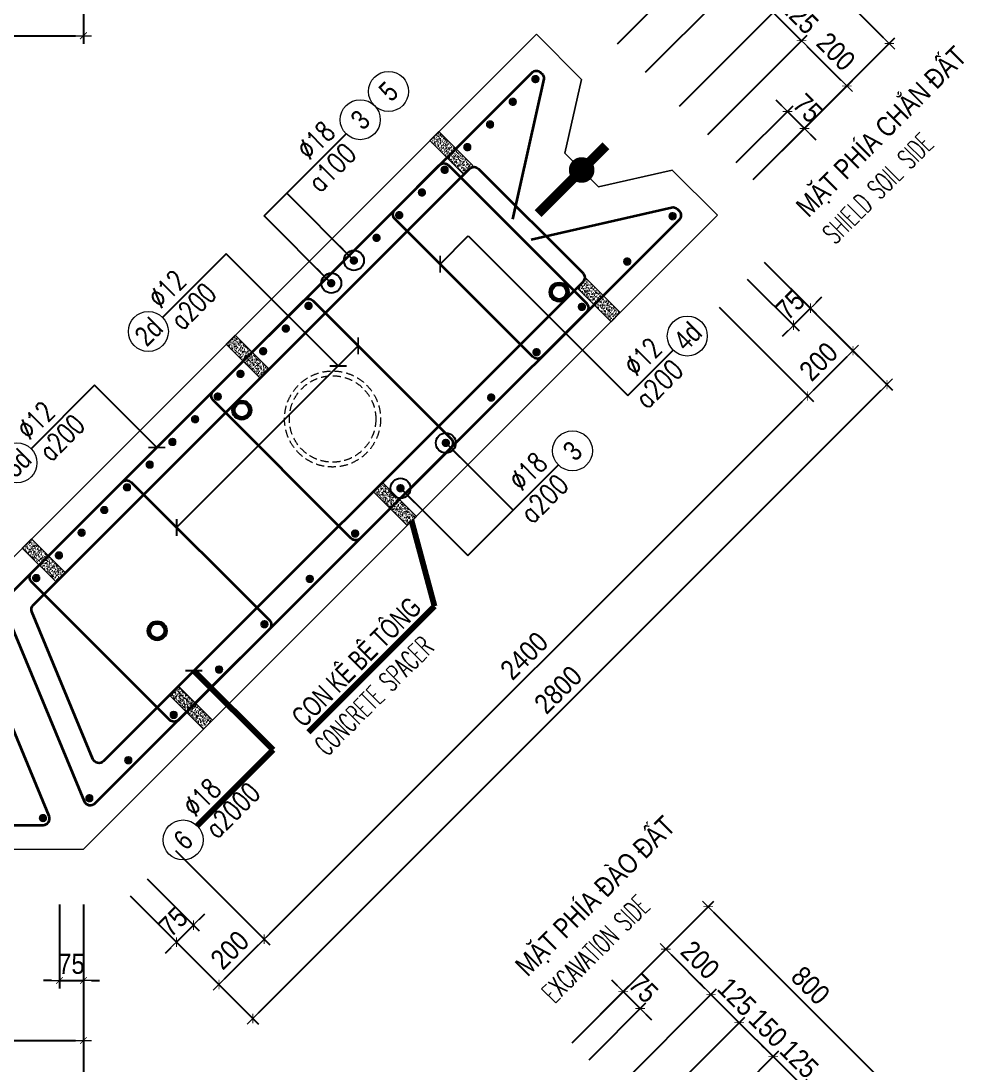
# Model space of a CAD drawing. Header units: millimetres. Extents: x -642477 to 1168880, y -27982 to 330379.
# Drawn here: x 588653 to 597488, y 82598 to 92384 of the extents above; entities that cross this region are included whole.
import ezdxf
from ezdxf.enums import TextEntityAlignment as Align

# ---------------------------------------------------------------- set-up
doc = ezdxf.new("R2010")
doc.units = ezdxf.units.MM
doc.linetypes.add('HIDDEN', pattern=[0.375, 0.25, -0.125])
doc.layers.get('0').update_dxf_attribs({"lineweight": 20})
doc.layers.get('Defpoints').update_dxf_attribs({"color": 151, "lineweight": 9})
for name, color, linetype, lineweight in [('NDC_S_BREAK-LINE', 1, 'Continuous', 15), ('NDC_S_DIAPHGRAM WALL', 3, 'Continuous', 20), ('NDC_S_DIM', 1, 'Continuous', 15), ('NDC_S_ENG TITLE', 3, 'Continuous', 20), ('NDC_S_HATCH MATERIAL', 8, 'Continuous', 13), ('NDC_S_LEADER', 1, 'Continuous', 15), ('NDC_S_LEVEL TEXT', 7, 'Continuous', 20), ('NDC_S_REBAR', 4, 'Continuous', 35), ('NDC_S_VN TEXT', 7, 'Continuous', 20)]:
    doc.layers.add(name, color=color, linetype=linetype, lineweight=lineweight)
doc.layers.add('NDC_S_REBAR DES.', color=2, linetype='Continuous')
doc.styles.add('ARIAL', font='arial.ttf', dxfattribs={"width": 0.8})
doc.styles.add('NDC_ARIAL', font='arial.ttf', dxfattribs={"width": 0.85})
doc.styles.add('NDC_DIM', font='', dxfattribs={"width": 0.75})
doc.styles.add('NDC_EN TXT', font='romans.shx', dxfattribs={"width": 0.8})
doc.styles.get('NDC_DIM').set_extended_font_data('Dotum')
doc.dimstyles.new('A1-NDC-1-25 (x3)', dxfattribs={"dimscale": 75, "dimtxt": 2.5, "dimasz": 1, "dimexe": 1, "dimexo": 0, "dimgap": 0.8, "dimtad": 1, "dimdec": 0, "dimlfac": 0.333333, "dimdsep": 46, "dimtxsty": 'NDC_ARIAL', "dimblk": 'DIMMARK', "dimcen": 49999.938995, "dimdle": 1.5, "dimclrd": 1, "dimclre": 1, "dimclrt": 3, "dimadec": 0, "dimazin": 0, "dimtfac": 1, "dimtdec": 0, "dimtix": 1, "dimtmove": 2, "dimatfit": 3, "dimfxl": 1, "dimarcsym": 0})
doc.dimstyles.new('NDC_dim_25', dxfattribs={"dimscale": 25, "dimtxt": 2.2, "dimasz": 1.5, "dimexe": 1.5, "dimexo": 2.5, "dimgap": 1, "dimtad": 1, "dimdec": 0, "dimzin": 0, "dimdsep": 46, "dimtxsty": 'NDC_DIM', "dimblk": 'DIMMARK', "dimcen": 0.09, "dimdle": 1.2, "dimclrd": 1, "dimclre": 1, "dimclrt": 3, "dimadec": 0, "dimazin": 0, "dimtfac": 1, "dimtdec": 0, "dimtix": 1, "dimtofl": 0, "dimtmove": 0, "dimatfit": 3, "dimfxl": 6, "dimfxlon": 1, "dimtolj": 1, "dimtzin": 0, "dimarcsym": 0})

# ---------------------------------------------------------------- blocks, each defined once
blk = doc.blocks.new('DIMMARK')
at = {"layer": 'NDC_S_DIM', "color": 1}
blk.add_line((-1.5, 0), (1, 0), dxfattribs=at)
at = {"layer": 'NDC_S_DIM', "color": 2, "const_width": 0.1}
blk.add_lwpolyline([(-0.424, -0.424), (0.424, 0.424)], dxfattribs=at)
blk = doc.blocks.new('*D969')
at = {"layer": 'Defpoints', "color": 0, "ltscale": 100, "transparency": 16777216}
for p in [(580838.7, 93969.3), (589238.7, 93969.3), (589238.7, 92244.6)]:
    blk.add_point(p, dxfattribs=at)
at = {"layer": 'NDC_S_DIM', "color": 1, "lineweight": -2, "ltscale": 100, "transparency": 16777216}
for p, q in [((580838.7, 93969.3), (580838.7, 92169.6)), ((589238.7, 93969.3), (589238.7, 92169.6)), ((580913.7, 92244.6), (589163.7, 92244.6))]:
    blk.add_line(p, q, dxfattribs=at)
at = {"layer": 'NDC_S_DIM', "color": 1, "lineweight": -2, "ltscale": 100, "transparency": 16777216, "xscale": 75, "yscale": 75, "zscale": 75, "rotation": 180}
blk.add_blockref('DIMMARK', (580838.7, 92244.6), dxfattribs=at)
at = {"layer": 'NDC_S_DIM', "color": 1, "lineweight": -2, "ltscale": 100, "transparency": 16777216, "xscale": 75, "yscale": 75, "zscale": 75}
blk.add_blockref('DIMMARK', (589238.7, 92244.6), dxfattribs=at)
at = {"layer": 'NDC_S_DIM', "color": 3, "ltscale": 100, "transparency": 16777216, "insert": (585038.7, 92400.3), "char_height": 187.5, "attachment_point": 5, "style": 'NDC_ARIAL'}
blk.add_mtext('2800', dxfattribs=at)
blk = doc.blocks.new('Ong sieu am')
at = {"layer": 'NDC_S_HATCH MATERIAL'}
h = blk.add_hatch(dxfattribs=at)
h.set_pattern_fill('ANSI31', color=256, scale=20)
h.set_pattern_definition([(45, (0, 0), (-1.76776695, 1.76776695), [])])
h.paths.add_polyline_path([(-7119.3, 51158.9, 1), (-7179.3, 51158.9, 1)])
h.paths.add_polyline_path([(-7171.3, 51158.9, -1), (-7127.3, 51158.9, -1)], flags=16)
at = {"layer": 'NDC_S_REBAR DES.'}
for radius in [30, 22]:
    blk.add_circle((-7149.3, 51158.9), radius, dxfattribs=at)
blk = doc.blocks.new('ong do BT')
at = {"layer": 'NDC_S_HATCH MATERIAL', "linetype": 'HIDDEN', "ltscale": 100}
for radius in [150, 135]:
    blk.add_circle((-6323.7, 51237.8), radius, dxfattribs=at)
blk = doc.blocks.new('con ke BT')
at = {"layer": 'NDC_S_HATCH MATERIAL'}
h = blk.add_hatch(dxfattribs=at)
h.set_pattern_fill('AR-CONC', color=256, scale=2)
h.set_pattern_definition([(50, (0, 0), (14.3452037, -1.2550427), [1.5, -16.5]), (355, (0, 0), (-2.7750267, 15.0438427), [1.2, -13.2]), (100.451444, (1.195, -0.105), (11.570177, 13.7888), [1.274804, -14.0228422]), (46.1842, (0, 4), (21.3448266, -3.3103856), [2.25, -24.75]), (96.635635, (1.779, 3.724), (18.693239, 19.482372), [1.912207, -21.034275]), (351.184164, (0, 4), (18.693239, 19.482372), [1.8, -19.8]), (21, (2, 3), (11.938141, -8.0523778), [1.5, -16.5]), (326, (2, 3), (4.8663066, 14.503001), [1.2, -13.2]), (71.451445, (2.995, 2.329), (16.8044475, 6.450623), [1.274804, -14.0228422]), (37.5, (0, 0), (0.2431971, 6.6578771), [0, -13.04, 0, -13.4, 0, -13.25]), (7.5, (0, 0), (5.2613907, 7.8882342), [0, -7.64, 0, -12.74, 0, -5.05]), (327.5, (-4.46, 0), (10.6764487, -0.45109743), [0, -5, 0, -15.6, 0, -20.7]), (317.5, (-6.46, 0), (11.6637234, 2.0020996), [0, -6.5, 0, -10.36, 0, -14.7])])
h.paths.add_polyline_path([(-7076.9, 51430.9), (-7116.9, 51430.9), (-7116.9, 51280.9), (-7076.9, 51280.9)])
at = {"layer": 'NDC_S_BREAK-LINE'}
blk.add_lwpolyline([(-7116.9, 51430.9), (-7116.9, 51280.9), (-7076.9, 51280.9), (-7076.9, 51430.9)], close=True, dxfattribs=at)
blk = doc.blocks.new('*U980')
at = {"layer": 'NDC_S_LEADER', "xscale": 3, "yscale": 3, "zscale": 3}
blk.add_blockref('con ke BT', (21290.7, -154067.7), dxfattribs=at)
blk = doc.blocks.new('*U981')
at = {"layer": 'NDC_S_DIM', "color": 0, "linetype": 'ByBlock', "lineweight": -2, "transparency": 16777216}
for p in [(0, 0), (2700, 0), (5400, 0)]:
    blk.add_blockref('*U980', p, dxfattribs=at)
blk = doc.blocks.new('*U982')
at = {"layer": 'NDC_S_LEADER', "xscale": 3, "yscale": 3, "zscale": 3}
blk.add_blockref('con ke BT', (21290.7, -154067.7), dxfattribs=at)
blk = doc.blocks.new('*U983')
at = {"layer": 'NDC_S_DIM', "color": 0, "linetype": 'ByBlock', "lineweight": -2, "transparency": 16777216}
for p in [(0, 0), (2700, 0), (5400, 0)]:
    blk.add_blockref('*U982', p, dxfattribs=at)
blk = doc.blocks.new('*U367')
blk.add_circle((-2.5, 0), 2.5)
at = {"layer": 'NDC_S_VN TEXT', "color": 3, "style": 'NDC_EN TXT', "width": 0.75}
for tag, p in [('DK1', (0.5, 0.85)), ('KC1', (0.5, -2.97))]:
    blk.add_attdef(tag, p, '', height=2.5, dxfattribs=at)
at = {"layer": 'NDC_S_VN TEXT', "color": 7, "style": 'ARIAL', "width": 0.8}
blk.add_attdef('SH2', text='', height=2.5, dxfattribs=at).set_placement((-2.5, 0), align=Align.MIDDLE)
blk = doc.blocks.new('kata_block_THEP')
at = {"layer": 'NDC_S_REBAR', "color": 0}
for p, q in [((-0.5, 0), (0.5, 0)), ((-0.35, 0.35), (0.35, -0.35)), ((0.35, 0.35), (-0.35, -0.35)), ((0, 0.5), (0, -0.5))]:
    blk.add_line(p, q, dxfattribs=at)
at = {"layer": 'NDC_S_REBAR', "color": 0, "const_width": 0.0833}
blk.add_lwpolyline([(-0.5, 0, 1), (0.5, 0, 1), (-0.5, 0, 1)], format="xyb", dxfattribs=at)
blk = doc.blocks.new('*U984')
at = {"layer": 'NDC_S_REBAR', "ltscale": 80, "xscale": 72, "yscale": 72, "zscale": 72}
blk.add_blockref('kata_block_THEP', (0, 0), dxfattribs=at)
blk = doc.blocks.new('*U985')
at = {"layer": 'NDC_S_LEVEL TEXT', "color": 0, "linetype": 'ByBlock', "lineweight": -2, "transparency": 16777216}
for p in [(0, 0), (600.9, 0), (1201.8, 0), (1802.7, 0), (2403.6, 0), (3004.5, 0), (3605.4, 0), (4206.3, 0), (4807.2, 0), (5408.1, 0), (6009, 0), (6609.9, 0), (7210.8, 0)]:
    blk.add_blockref('*U984', p, dxfattribs=at)
blk = doc.blocks.new('*U986')
at = {"layer": 'NDC_S_REBAR', "ltscale": 80, "xscale": 72, "yscale": 72, "zscale": 72}
blk.add_blockref('kata_block_THEP', (0, 0), dxfattribs=at)
blk = doc.blocks.new('*U987')
at = {"layer": 'NDC_S_LEVEL TEXT', "color": 0, "linetype": 'ByBlock', "lineweight": -2, "transparency": 16777216}
for p in [(0, 0), (300.6, 0), (601.2, 0), (901.8, 0), (1202.4, 0), (1503, 0), (1803.6, 0), (2104.2, 0), (2404.8, 0), (2705.4, 0), (3006, 0), (3306.6, 0), (3607.2, 0), (3907.8, 0), (4208.4, 0), (4509, 0), (4809.6, 0), (5110.2, 0), (5410.8, 0), (5711.4, 0), (6012, 0), (6312.6, 0), (6613.2, 0)]:
    blk.add_blockref('*U986', p, dxfattribs=at)
blk = doc.blocks.new('*U366')
blk.add_circle((2.5, 0), 2.5)
at = {"layer": 'NDC_S_VN TEXT', "color": 3, "style": 'NDC_EN TXT'}
for tag, width, p in [('DK2', 0.75, (-0.85, 0.85)), ('KC2', 0.8, (-0.85, -2.97))]:
    blk.add_attdef(tag, text='', height=2.5, dxfattribs=dict(at, width=width)).set_placement(p, align=Align.RIGHT)
at = {"layer": 'NDC_S_VN TEXT', "color": 7, "style": 'ARIAL', "width": 0.8}
blk.add_attdef('SH3', text='', height=2.5, dxfattribs=at).set_placement((2.5, 0), align=Align.MIDDLE)
blk = doc.blocks.new('*D998')
at = {"layer": 'Defpoints', "color": 0, "ltscale": 100, "transparency": 16777216}
for p in [(595965.8, 92197.8), (595088.4, 91320.5), (595512.6, 90896.2)]:
    blk.add_point(p, dxfattribs=at)
at = {"layer": 'NDC_S_DIM', "color": 1, "lineweight": -2, "ltscale": 100, "transparency": 16777216}
for p, q in [((595088.4, 91320.5), (596018.8, 92250.9)), ((596337, 91826.6), (596018.8, 92144.8)), ((595512.6, 90896.2), (596443.1, 91826.6))]:
    blk.add_line(p, q, dxfattribs=at)
at = {"layer": 'NDC_S_DIM', "color": 1, "lineweight": -2, "ltscale": 100, "transparency": 16777216, "xscale": 75, "yscale": 75, "zscale": 75}
for p, rotation in [((595965.8, 92197.8), 134.999133873068), ((596390, 91773.6), 314.999133873068)]:
    blk.add_blockref('DIMMARK', p, dxfattribs=dict(at, rotation=rotation))
at = {"layer": 'NDC_S_DIM', "color": 3, "ltscale": 100, "transparency": 16777216, "insert": (596288, 92095.8), "char_height": 187.5, "attachment_point": 5, "rotation": 314.99913, "style": 'NDC_ARIAL'}
blk.add_mtext('200', dxfattribs=at)
blk = doc.blocks.new('*D999')
at = {"layer": 'Defpoints', "color": 0, "ltscale": 100, "transparency": 16777216}
for p in [(595700.6, 92463), (594823.2, 91585.6), (595088.4, 91320.5)]:
    blk.add_point(p, dxfattribs=at)
at = {"layer": 'NDC_S_DIM', "color": 1, "lineweight": -2, "ltscale": 100, "transparency": 16777216}
for p, q in [((594823.2, 91585.6), (595753.7, 92516)), ((595647.6, 92516), (595594.6, 92569.1)), ((595965.8, 92197.8), (595700.6, 92463)), ((595088.4, 91320.5), (596018.8, 92250.9)), ((596018.8, 92144.8), (596071.9, 92091.8))]:
    blk.add_line(p, q, dxfattribs=at)
at = {"layer": 'NDC_S_DIM', "color": 1, "lineweight": -2, "ltscale": 100, "transparency": 16777216, "xscale": 75, "yscale": 75, "zscale": 75}
for p, rotation in [((595700.6, 92463), 314.999133873068), ((595965.8, 92197.8), 134.999133873068)]:
    blk.add_blockref('DIMMARK', p, dxfattribs=dict(at, rotation=rotation))
at = {"layer": 'NDC_S_DIM', "color": 3, "ltscale": 100, "transparency": 16777216, "insert": (595943.3, 92440.5), "char_height": 187.5, "attachment_point": 5, "rotation": 314.99913, "style": 'NDC_ARIAL'}
blk.add_mtext('125', dxfattribs=at)
blk = doc.blocks.new('*D1000')
at = {"layer": 'Defpoints', "color": 0, "ltscale": 100, "transparency": 16777216}
for p in [(595382.4, 92781.2), (594505, 91903.8), (594823.2, 91585.6)]:
    blk.add_point(p, dxfattribs=at)
at = {"layer": 'NDC_S_DIM', "color": 1, "lineweight": -2, "ltscale": 100, "transparency": 16777216}
for p, q in [((595329.4, 92834.3), (595276.4, 92887.3)), ((594505, 91903.8), (595435.5, 92834.2)), ((595700.6, 92463), (595382.4, 92781.2)), ((594823.2, 91585.6), (595753.7, 92516)), ((595753.7, 92410), (595806.7, 92356.9))]:
    blk.add_line(p, q, dxfattribs=at)
at = {"layer": 'NDC_S_DIM', "color": 1, "lineweight": -2, "ltscale": 100, "transparency": 16777216, "xscale": 75, "yscale": 75, "zscale": 75}
for p, rotation in [((595382.4, 92781.2), 314.999133873068), ((595700.6, 92463), 134.999133873068)]:
    blk.add_blockref('DIMMARK', p, dxfattribs=dict(at, rotation=rotation))
at = {"layer": 'NDC_S_DIM', "color": 3, "ltscale": 100, "transparency": 16777216, "insert": (595651.7, 92732.2), "char_height": 187.5, "attachment_point": 5, "rotation": 314.99913, "style": 'NDC_ARIAL'}
blk.add_mtext('150', dxfattribs=at)
blk = doc.blocks.new('*D1001')
at = {"layer": 'Defpoints', "color": 0, "ltscale": 100, "transparency": 16777216}
for p in [(595117.3, 93046.4), (594239.9, 92169), (594505, 91903.8)]:
    blk.add_point(p, dxfattribs=at)
at = {"layer": 'NDC_S_DIM', "color": 1, "lineweight": -2, "ltscale": 100, "transparency": 16777216}
for p, q in [((594239.9, 92169), (595170.3, 93099.4)), ((595064.2, 93099.4), (595011.2, 93152.5)), ((595382.4, 92781.2), (595117.3, 93046.4)), ((594505, 91903.8), (595435.5, 92834.2)), ((595435.5, 92728.2), (595488.5, 92675.1))]:
    blk.add_line(p, q, dxfattribs=at)
at = {"layer": 'NDC_S_DIM', "color": 1, "lineweight": -2, "ltscale": 100, "transparency": 16777216, "xscale": 75, "yscale": 75, "zscale": 75}
for p, rotation in [((595117.3, 93046.4), 314.999133873068), ((595382.4, 92781.2), 134.999133873068)]:
    blk.add_blockref('DIMMARK', p, dxfattribs=dict(at, rotation=rotation))
at = {"layer": 'NDC_S_DIM', "color": 3, "ltscale": 100, "transparency": 16777216, "insert": (595360, 93023.9), "char_height": 187.5, "attachment_point": 5, "rotation": 314.99913, "style": 'NDC_ARIAL'}
blk.add_mtext('125', dxfattribs=at)
blk = doc.blocks.new('*D1002')
at = {"layer": 'Defpoints', "color": 0, "ltscale": 100, "transparency": 16777216}
for p in [(594693, 93470.7), (593815.6, 92593.3), (594239.9, 92169)]:
    blk.add_point(p, dxfattribs=at)
at = {"layer": 'NDC_S_DIM', "color": 1, "lineweight": -2, "ltscale": 100, "transparency": 16777216}
for p, q in [((593815.6, 92593.3), (594746, 93523.7)), ((595064.2, 93099.4), (594746, 93417.6)), ((594239.9, 92169), (595170.3, 93099.4))]:
    blk.add_line(p, q, dxfattribs=at)
at = {"layer": 'NDC_S_DIM', "color": 1, "lineweight": -2, "ltscale": 100, "transparency": 16777216, "xscale": 75, "yscale": 75, "zscale": 75}
for p, rotation in [((594693, 93470.7), 134.999133873068), ((595117.3, 93046.4), 314.999133873068)]:
    blk.add_blockref('DIMMARK', p, dxfattribs=dict(at, rotation=rotation))
at = {"layer": 'NDC_S_DIM', "color": 3, "ltscale": 100, "transparency": 16777216, "insert": (595015.3, 93368.6), "char_height": 187.5, "attachment_point": 5, "rotation": 314.99913, "style": 'NDC_ARIAL'}
blk.add_mtext('200', dxfattribs=at)
blk = doc.blocks.new('*D1003')
at = {"layer": 'Defpoints', "color": 0, "ltscale": 100, "transparency": 16777216}
for p in [(595090.8, 93868.4), (593815.6, 92593.3), (595512.6, 90896.2)]:
    blk.add_point(p, dxfattribs=at)
at = {"layer": 'NDC_S_DIM', "color": 1, "lineweight": -2, "ltscale": 100, "transparency": 16777216}
for p, q in [((593815.6, 92593.3), (595143.8, 93921.4)), ((596734.8, 92224.4), (595143.8, 93815.4)), ((595512.6, 90896.2), (596840.8, 92224.3))]:
    blk.add_line(p, q, dxfattribs=at)
at = {"layer": 'NDC_S_DIM', "color": 1, "lineweight": -2, "ltscale": 100, "transparency": 16777216, "xscale": 75, "yscale": 75, "zscale": 75}
for p, rotation in [((595090.8, 93868.4), 134.999133873068), ((596787.8, 92171.3), 314.999133873068)]:
    blk.add_blockref('DIMMARK', p, dxfattribs=dict(at, rotation=rotation))
at = {"layer": 'NDC_S_DIM', "color": 3, "ltscale": 100, "transparency": 16777216, "insert": (596049.4, 93130), "char_height": 187.5, "attachment_point": 5, "rotation": 314.99913, "style": 'NDC_ARIAL'}
blk.add_mtext('800', dxfattribs=at)
blk = doc.blocks.new('*D1004')
at = {"layer": 'Defpoints', "color": 0, "ltscale": 100, "transparency": 16777216}
for p in [(595833.2, 91534.9), (595353.5, 91055.3), (595512.6, 90896.2)]:
    blk.add_point(p, dxfattribs=at)
at = {"layer": 'NDC_S_DIM', "color": 1, "lineweight": -2, "ltscale": 100, "transparency": 16777216}
for p, q in [((595780.2, 91588), (595727.1, 91641)), ((595353.5, 91055.3), (595886.2, 91588)), ((595992.3, 91375.8), (595833.2, 91534.9)), ((595512.6, 90896.2), (596045.3, 91428.9)), ((596045.3, 91322.8), (596098.4, 91269.8))]:
    blk.add_line(p, q, dxfattribs=at)
at = {"layer": 'NDC_S_DIM', "color": 1, "lineweight": -2, "ltscale": 100, "transparency": 16777216, "xscale": 75, "yscale": 75, "zscale": 75}
for p, rotation in [((595833.2, 91534.9), 314.999133873068), ((595992.3, 91375.8), 134.999133873068)]:
    blk.add_blockref('DIMMARK', p, dxfattribs=dict(at, rotation=rotation))
at = {"layer": 'NDC_S_DIM', "color": 3, "ltscale": 100, "transparency": 16777216, "insert": (596022.6, 91565.2), "char_height": 187.5, "attachment_point": 5, "rotation": 314.99913, "style": 'NDC_ARIAL'}
blk.add_mtext('75', dxfattribs=at)
blk = doc.blocks.new('*D1006')
at = {"layer": 'Defpoints', "color": 0, "ltscale": 100, "transparency": 16777216}
for p in [(589835.9, 84343.3), (589676.8, 84184.2), (590269, 83910.2)]:
    blk.add_point(p, dxfattribs=at)
at = {"layer": 'NDC_S_DIM', "color": 1, "lineweight": -2, "ltscale": 100, "transparency": 16777216}
for p, q in [((589835.9, 84343.3), (590322.1, 83857.2)), ((589676.8, 84184.2), (590163, 83698.1)), ((590322.1, 83963.2), (590375.1, 84016.3)), ((590109.9, 83751.1), (590269, 83910.2)), ((590056.9, 83698.1), (590003.9, 83645.1))]:
    blk.add_line(p, q, dxfattribs=at)
at = {"layer": 'NDC_S_DIM', "color": 1, "lineweight": -2, "ltscale": 100, "transparency": 16777216, "xscale": 75, "yscale": 75, "zscale": 75}
for p, rotation in [((590269, 83910.2), 224.9991338731826), ((590109.9, 83751.1), 44.99913387318253)]:
    blk.add_blockref('DIMMARK', p, dxfattribs=dict(at, rotation=rotation))
at = {"layer": 'NDC_S_DIM', "color": 3, "ltscale": 100, "transparency": 16777216, "insert": (590079.6, 83940.5), "char_height": 187.5, "attachment_point": 5, "rotation": 44.99913, "style": 'NDC_ARIAL'}
blk.add_mtext('75', dxfattribs=at)
blk = doc.blocks.new('*D1007')
at = {"layer": 'Defpoints', "color": 0, "ltscale": 100, "transparency": 16777216}
for p in [(595616.6, 90123.8), (595457.5, 89964.7), (596049.7, 89690.7)]:
    blk.add_point(p, dxfattribs=at)
at = {"layer": 'NDC_S_DIM', "color": 1, "lineweight": -2, "ltscale": 100, "transparency": 16777216}
for p, q in [((595616.6, 90123.8), (596102.8, 89637.7)), ((595457.5, 89964.7), (595943.7, 89478.6)), ((596102.8, 89743.8), (596155.8, 89796.8)), ((595890.6, 89531.6), (596049.7, 89690.7)), ((595837.6, 89478.6), (595784.6, 89425.6))]:
    blk.add_line(p, q, dxfattribs=at)
at = {"layer": 'NDC_S_DIM', "color": 1, "lineweight": -2, "ltscale": 100, "transparency": 16777216, "xscale": 75, "yscale": 75, "zscale": 75}
for p, rotation in [((596049.7, 89690.7), 224.9991338731826), ((595890.6, 89531.6), 44.99913387318253)]:
    blk.add_blockref('DIMMARK', p, dxfattribs=dict(at, rotation=rotation))
at = {"layer": 'NDC_S_DIM', "color": 3, "ltscale": 100, "transparency": 16777216, "insert": (595860.3, 89721), "char_height": 187.5, "attachment_point": 5, "rotation": 44.99913, "style": 'NDC_ARIAL'}
blk.add_mtext('75', dxfattribs=at)
blk = doc.blocks.new('*D1008')
at = {"layer": 'Defpoints', "color": 0, "ltscale": 100, "transparency": 16777216}
for p in [(590101.1, 84608.5), (589676.8, 84184.2), (590932, 83777.6)]:
    blk.add_point(p, dxfattribs=at)
at = {"layer": 'NDC_S_DIM', "color": 1, "lineweight": -2, "ltscale": 100, "transparency": 16777216}
for p, q in [((590101.1, 84608.5), (590985, 83724.6)), ((589676.8, 84184.2), (590560.7, 83300.3)), ((590560.7, 83406.4), (590878.9, 83724.6))]:
    blk.add_line(p, q, dxfattribs=at)
at = {"layer": 'NDC_S_DIM', "color": 1, "lineweight": -2, "ltscale": 100, "transparency": 16777216, "xscale": 75, "yscale": 75, "zscale": 75}
for p, rotation in [((590932, 83777.6), 44.99913387318253), ((590507.7, 83353.4), 224.9991338731826)]:
    blk.add_blockref('DIMMARK', p, dxfattribs=dict(at, rotation=rotation))
at = {"layer": 'NDC_S_DIM', "color": 3, "ltscale": 100, "transparency": 16777216, "insert": (590609.7, 83675.6), "char_height": 187.5, "attachment_point": 5, "rotation": 44.99913, "style": 'NDC_ARIAL'}
blk.add_mtext('200', dxfattribs=at)
blk = doc.blocks.new('*D1009')
at = {"layer": 'Defpoints', "color": 0, "ltscale": 100, "transparency": 16777216}
for p in [(595192.4, 89699.6), (596023.2, 88868.7), (590101.1, 84608.5)]:
    blk.add_point(p, dxfattribs=at)
at = {"layer": 'NDC_S_DIM', "color": 1, "lineweight": -2, "ltscale": 100, "transparency": 16777216}
for p, q in [((595192.4, 89699.6), (596076.2, 88815.7)), ((590985, 83830.7), (595970.2, 88815.7)), ((590101.1, 84608.5), (590985, 83724.6))]:
    blk.add_line(p, q, dxfattribs=at)
at = {"layer": 'NDC_S_DIM', "color": 1, "lineweight": -2, "ltscale": 100, "transparency": 16777216, "xscale": 75, "yscale": 75, "zscale": 75}
for p, rotation in [((596023.2, 88868.7), 44.99913387318253), ((590932, 83777.6), 224.9991338731826)]:
    blk.add_blockref('DIMMARK', p, dxfattribs=dict(at, rotation=rotation))
at = {"layer": 'NDC_S_DIM', "color": 3, "ltscale": 100, "transparency": 16777216, "insert": (593367.5, 86433.3), "char_height": 187.5, "attachment_point": 5, "rotation": 44.99913, "style": 'NDC_ARIAL'}
blk.add_mtext('2400', dxfattribs=at)
blk = doc.blocks.new('*D1010')
at = {"layer": 'Defpoints', "color": 0, "ltscale": 100, "transparency": 16777216}
for p in [(595616.6, 90123.8), (595192.4, 89699.6), (596447.5, 89293)]:
    blk.add_point(p, dxfattribs=at)
at = {"layer": 'NDC_S_DIM', "color": 1, "lineweight": -2, "ltscale": 100, "transparency": 16777216}
for p, q in [((595616.6, 90123.8), (596500.5, 89239.9)), ((595192.4, 89699.6), (596076.2, 88815.7)), ((596076.2, 88921.7), (596394.4, 89239.9))]:
    blk.add_line(p, q, dxfattribs=at)
at = {"layer": 'NDC_S_DIM', "color": 1, "lineweight": -2, "ltscale": 100, "transparency": 16777216, "xscale": 75, "yscale": 75, "zscale": 75}
for p, rotation in [((596447.5, 89293), 44.99913387318253), ((596023.2, 88868.7), 224.9991338731826)]:
    blk.add_blockref('DIMMARK', p, dxfattribs=dict(at, rotation=rotation))
at = {"layer": 'NDC_S_DIM', "color": 3, "ltscale": 100, "transparency": 16777216, "insert": (596125.2, 89191), "char_height": 187.5, "attachment_point": 5, "rotation": 44.99913, "style": 'NDC_ARIAL'}
blk.add_mtext('200', dxfattribs=at)
blk = doc.blocks.new('*D1011')
at = {"layer": 'Defpoints', "color": 0, "ltscale": 100, "transparency": 16777216}
for p in [(595616.6, 90123.8), (596765.7, 88974.8), (589676.8, 84184.2)]:
    blk.add_point(p, dxfattribs=at)
at = {"layer": 'NDC_S_DIM', "color": 1, "lineweight": -2, "ltscale": 100, "transparency": 16777216}
for p, q in [((595616.6, 90123.8), (596818.7, 88921.7)), ((590878.9, 83088.2), (596712.6, 88921.7)), ((589676.8, 84184.2), (590878.9, 82982.1))]:
    blk.add_line(p, q, dxfattribs=at)
at = {"layer": 'NDC_S_DIM', "color": 1, "lineweight": -2, "ltscale": 100, "transparency": 16777216, "xscale": 75, "yscale": 75, "zscale": 75}
for p, rotation in [((596765.7, 88974.8), 44.99913387318253), ((590825.9, 83035.2), 224.9991338731826)]:
    blk.add_blockref('DIMMARK', p, dxfattribs=dict(at, rotation=rotation))
at = {"layer": 'NDC_S_DIM', "color": 3, "ltscale": 100, "transparency": 16777216, "insert": (593685.7, 86115.1), "char_height": 187.5, "attachment_point": 5, "rotation": 44.99913, "style": 'NDC_ARIAL'}
blk.add_mtext('2800', dxfattribs=at)
blk = doc.blocks.new('123')
at = {"layer": 'NDC_S_DIAPHGRAM WALL', "ltscale": 0.01}
blk.add_lwpolyline([(0, 2400), (8400, 2400), (14339.8, -3539.6), (13915.5, -3963.9), (13226.1, -3804.8), (12907.9, -4123), (13067, -4812.4), (12642.8, -5236.7), (7405.9, 0), (0, 0), (0, 600), (-600, 975), (-600, 1425), (0, 1800)], close=True, dxfattribs=at)
blk = doc.blocks.new('*D1013')
at = {"layer": 'Defpoints', "color": 0, "ltscale": 100, "transparency": 16777216}
for p in [(580838.7, 84102.4), (589238.7, 84102.4), (589238.7, 82827.7)]:
    blk.add_point(p, dxfattribs=at)
at = {"layer": 'NDC_S_DIM', "color": 1, "lineweight": -2, "ltscale": 100, "transparency": 16777216}
for p, q in [((580838.7, 84102.4), (580838.7, 82752.7)), ((589238.7, 84102.4), (589238.7, 82752.7)), ((580913.7, 82827.7), (589163.7, 82827.7))]:
    blk.add_line(p, q, dxfattribs=at)
at = {"layer": 'NDC_S_DIM', "color": 1, "lineweight": -2, "ltscale": 100, "transparency": 16777216, "xscale": 75, "yscale": 75, "zscale": 75, "rotation": 180}
blk.add_blockref('DIMMARK', (580838.7, 82827.7), dxfattribs=at)
at = {"layer": 'NDC_S_DIM', "color": 1, "lineweight": -2, "ltscale": 100, "transparency": 16777216, "xscale": 75, "yscale": 75, "zscale": 75}
blk.add_blockref('DIMMARK', (589238.7, 82827.7), dxfattribs=at)
at = {"layer": 'NDC_S_DIM', "color": 3, "ltscale": 100, "transparency": 16777216, "insert": (585038.7, 82983.5), "char_height": 187.5, "attachment_point": 5, "style": 'NDC_ARIAL'}
blk.add_mtext('2800', dxfattribs=at)
blk = doc.blocks.new('*D1014')
at = {"layer": 'Defpoints', "color": 0, "ltscale": 100, "transparency": 16777216}
for p in [(580838.7, 84102.4), (589238.7, 84102.4), (589238.7, 82377.7)]:
    blk.add_point(p, dxfattribs=at)
at = {"layer": 'NDC_S_DIM', "color": 1, "lineweight": -2, "ltscale": 100, "transparency": 16777216}
for p, q in [((580838.7, 84102.4), (580838.7, 82302.7)), ((589238.7, 84102.4), (589238.7, 82302.7)), ((580913.7, 82377.7), (589163.7, 82377.7))]:
    blk.add_line(p, q, dxfattribs=at)
at = {"layer": 'NDC_S_DIM', "color": 1, "lineweight": -2, "ltscale": 100, "transparency": 16777216, "xscale": 75, "yscale": 75, "zscale": 75, "rotation": 180}
blk.add_blockref('DIMMARK', (580838.7, 82377.7), dxfattribs=at)
at = {"layer": 'NDC_S_DIM', "color": 1, "lineweight": -2, "ltscale": 100, "transparency": 16777216, "xscale": 75, "yscale": 75, "zscale": 75}
blk.add_blockref('DIMMARK', (589238.7, 82377.7), dxfattribs=at)
at = {"layer": 'NDC_S_DIM', "color": 3, "ltscale": 100, "transparency": 16777216, "insert": (585038.7, 82533.5), "char_height": 187.5, "attachment_point": 5, "style": 'NDC_ARIAL'}
blk.add_mtext('2800', dxfattribs=at)
blk = doc.blocks.new('*D1015')
at = {"layer": 'Defpoints', "color": 0, "ltscale": 100, "transparency": 16777216}
for p in [(589013.7, 84102.4), (589238.7, 84102.4), (589238.7, 83390.2)]:
    blk.add_point(p, dxfattribs=at)
at = {"layer": 'NDC_S_DIM', "color": 1, "lineweight": -2, "ltscale": 100, "transparency": 16777216}
for p, q in [((589013.7, 84102.4), (589013.7, 83315.2)), ((589238.7, 84102.4), (589238.7, 83315.2)), ((588938.7, 83390.2), (588863.7, 83390.2)), ((589013.7, 83390.2), (589238.7, 83390.2)), ((589313.7, 83390.2), (589388.7, 83390.2))]:
    blk.add_line(p, q, dxfattribs=at)
at = {"layer": 'NDC_S_DIM', "color": 1, "lineweight": -2, "ltscale": 100, "transparency": 16777216, "xscale": 75, "yscale": 75, "zscale": 75}
blk.add_blockref('DIMMARK', (589013.7, 83390.2), dxfattribs=at)
at = {"layer": 'NDC_S_DIM', "color": 1, "lineweight": -2, "ltscale": 100, "transparency": 16777216, "xscale": 75, "yscale": 75, "zscale": 75, "rotation": 180}
blk.add_blockref('DIMMARK', (589238.7, 83390.2), dxfattribs=at)
at = {"layer": 'NDC_S_DIM', "color": 3, "ltscale": 100, "transparency": 16777216, "insert": (589126.2, 83545.6), "char_height": 187.5, "attachment_point": 5, "style": 'NDC_ARIAL'}
blk.add_mtext('75', dxfattribs=at)
blk = doc.blocks.new('*D1012')
at = {"layer": 'Defpoints', "color": 0, "ltscale": 100, "transparency": 16777216}
for p in [(593481.4, 92259.1), (588244.6, 87362.9), (580838.7, 87022.4), (588244.6, 87022.4), (588244.6, 87022.4)]:
    blk.add_point(p, dxfattribs=at)
at = {"layer": 'NDC_S_DIM', "color": 1, "lineweight": -2, "ltscale": 100, "transparency": 16777216}
blk.add_arc((588244.6, 87022.4), 340.5, 57.64445, 167.35468, dxfattribs=at)
at = {"layer": 'NDC_S_DIM', "color": 1, "lineweight": -2, "ltscale": 100, "transparency": 16777216, "xscale": 75, "yscale": 75, "zscale": 75}
for p, rotation in [((588485.4, 87263.2), 321.3217909856085), ((587904.1, 87022.4), 263.6773421311244)]:
    blk.add_blockref('DIMMARK', p, dxfattribs=dict(at, rotation=rotation))
at = {"layer": 'NDC_S_DIM', "color": 3, "ltscale": 100, "transparency": 16777216, "insert": (588054.7, 87480.9), "char_height": 187.5, "attachment_point": 5, "rotation": 22.49957, "style": 'NDC_ARIAL'}
blk.add_mtext('135°', dxfattribs=at)
blk = doc.blocks.new('*D1041')
at = {"layer": 'Defpoints', "color": 0, "ltscale": 100, "transparency": 16777216}
for p in [(595700.6, 82677), (594823.2, 81799.6), (595088.4, 81534.5)]:
    blk.add_point(p, dxfattribs=at)
at = {"layer": 'NDC_S_DIM', "color": 1, "lineweight": -2, "ltscale": 100, "transparency": 16777216}
for p, q in [((594823.2, 81799.6), (595753.7, 82730.1)), ((595647.6, 82730.1), (595594.6, 82783.1)), ((595965.8, 82411.9), (595700.6, 82677)), ((595088.4, 81534.5), (596018.8, 82464.9)), ((596018.8, 82358.8), (596071.9, 82305.8))]:
    blk.add_line(p, q, dxfattribs=at)
at = {"layer": 'NDC_S_DIM', "color": 1, "lineweight": -2, "ltscale": 100, "transparency": 16777216, "xscale": 75, "yscale": 75, "zscale": 75}
for p, rotation in [((595700.6, 82677), 314.999133873068), ((595965.8, 82411.9), 134.999133873068)]:
    blk.add_blockref('DIMMARK', p, dxfattribs=dict(at, rotation=rotation))
at = {"layer": 'NDC_S_DIM', "color": 3, "ltscale": 100, "transparency": 16777216, "insert": (595943.3, 82654.6), "char_height": 187.5, "attachment_point": 5, "rotation": 314.99913, "style": 'NDC_ARIAL'}
blk.add_mtext('125', dxfattribs=at)
blk = doc.blocks.new('*D1042')
at = {"layer": 'Defpoints', "color": 0, "ltscale": 100, "transparency": 16777216}
for p in [(595382.4, 82995.2), (594505, 82117.8), (594823.2, 81799.6)]:
    blk.add_point(p, dxfattribs=at)
at = {"layer": 'NDC_S_DIM', "color": 1, "lineweight": -2, "ltscale": 100, "transparency": 16777216}
for p, q in [((595329.4, 83048.3), (595276.4, 83101.3)), ((594505, 82117.8), (595435.5, 83048.3)), ((595700.6, 82677), (595382.4, 82995.2)), ((594823.2, 81799.6), (595753.7, 82730.1)), ((595753.7, 82624), (595806.7, 82571))]:
    blk.add_line(p, q, dxfattribs=at)
at = {"layer": 'NDC_S_DIM', "color": 1, "lineweight": -2, "ltscale": 100, "transparency": 16777216, "xscale": 75, "yscale": 75, "zscale": 75}
for p, rotation in [((595382.4, 82995.2), 314.999133873068), ((595700.6, 82677), 134.999133873068)]:
    blk.add_blockref('DIMMARK', p, dxfattribs=dict(at, rotation=rotation))
at = {"layer": 'NDC_S_DIM', "color": 3, "ltscale": 100, "transparency": 16777216, "insert": (595651.7, 82946.2), "char_height": 187.5, "attachment_point": 5, "rotation": 314.99913, "style": 'NDC_ARIAL'}
blk.add_mtext('150', dxfattribs=at)
blk = doc.blocks.new('*D1043')
at = {"layer": 'Defpoints', "color": 0, "ltscale": 100, "transparency": 16777216}
for p in [(595117.3, 83260.4), (594239.9, 82383), (594505, 82117.8)]:
    blk.add_point(p, dxfattribs=at)
at = {"layer": 'NDC_S_DIM', "color": 1, "lineweight": -2, "ltscale": 100, "transparency": 16777216}
for p, q in [((594239.9, 82383), (595170.3, 83313.4)), ((595064.2, 83313.4), (595011.2, 83366.5)), ((595382.4, 82995.2), (595117.3, 83260.4)), ((594505, 82117.8), (595435.5, 83048.3)), ((595435.5, 82942.2), (595488.5, 82889.2))]:
    blk.add_line(p, q, dxfattribs=at)
at = {"layer": 'NDC_S_DIM', "color": 1, "lineweight": -2, "ltscale": 100, "transparency": 16777216, "xscale": 75, "yscale": 75, "zscale": 75}
for p, rotation in [((595117.3, 83260.4), 314.999133873068), ((595382.4, 82995.2), 134.999133873068)]:
    blk.add_blockref('DIMMARK', p, dxfattribs=dict(at, rotation=rotation))
at = {"layer": 'NDC_S_DIM', "color": 3, "ltscale": 100, "transparency": 16777216, "insert": (595360, 83237.9), "char_height": 187.5, "attachment_point": 5, "rotation": 314.99913, "style": 'NDC_ARIAL'}
blk.add_mtext('125', dxfattribs=at)
blk = doc.blocks.new('*D1044')
at = {"layer": 'Defpoints', "color": 0, "ltscale": 100, "transparency": 16777216}
for p in [(594693, 83684.7), (593815.6, 82807.3), (594239.9, 82383)]:
    blk.add_point(p, dxfattribs=at)
at = {"layer": 'NDC_S_DIM', "color": 1, "lineweight": -2, "ltscale": 100, "transparency": 16777216}
for p, q in [((593815.6, 82807.3), (594746, 83737.7)), ((595064.2, 83313.4), (594746, 83631.6)), ((594239.9, 82383), (595170.3, 83313.4))]:
    blk.add_line(p, q, dxfattribs=at)
at = {"layer": 'NDC_S_DIM', "color": 1, "lineweight": -2, "ltscale": 100, "transparency": 16777216, "xscale": 75, "yscale": 75, "zscale": 75}
for p, rotation in [((594693, 83684.7), 134.999133873068), ((595117.3, 83260.4), 314.999133873068)]:
    blk.add_blockref('DIMMARK', p, dxfattribs=dict(at, rotation=rotation))
at = {"layer": 'NDC_S_DIM', "color": 3, "ltscale": 100, "transparency": 16777216, "insert": (595015.3, 83582.7), "char_height": 187.5, "attachment_point": 5, "rotation": 314.99913, "style": 'NDC_ARIAL'}
blk.add_mtext('200', dxfattribs=at)
blk = doc.blocks.new('*D1045')
at = {"layer": 'Defpoints', "color": 0, "ltscale": 100, "transparency": 16777216}
for p in [(595090.8, 84082.4), (593815.6, 82807.3), (595512.6, 81110.2)]:
    blk.add_point(p, dxfattribs=at)
at = {"layer": 'NDC_S_DIM', "color": 1, "lineweight": -2, "ltscale": 100, "transparency": 16777216}
for p, q in [((593815.6, 82807.3), (595143.8, 84135.4)), ((596734.8, 82438.4), (595143.8, 84029.4)), ((595512.6, 81110.2), (596840.8, 82438.4))]:
    blk.add_line(p, q, dxfattribs=at)
at = {"layer": 'NDC_S_DIM', "color": 1, "lineweight": -2, "ltscale": 100, "transparency": 16777216, "xscale": 75, "yscale": 75, "zscale": 75}
for p, rotation in [((595090.8, 84082.4), 134.999133873068), ((596787.8, 82385.3), 314.999133873068)]:
    blk.add_blockref('DIMMARK', p, dxfattribs=dict(at, rotation=rotation))
at = {"layer": 'NDC_S_DIM', "color": 3, "ltscale": 100, "transparency": 16777216, "insert": (596049.4, 83344), "char_height": 187.5, "attachment_point": 5, "rotation": 314.99913, "style": 'NDC_ARIAL'}
blk.add_mtext('800', dxfattribs=at)
blk = doc.blocks.new('*D1047')
at = {"layer": 'Defpoints', "color": 0, "ltscale": 100, "transparency": 16777216}
for p in [(594295.3, 83286.9), (593815.6, 82807.3), (593974.7, 82648.2)]:
    blk.add_point(p, dxfattribs=at)
at = {"layer": 'NDC_S_DIM', "color": 1, "lineweight": -2, "ltscale": 100, "transparency": 16777216}
for p, q in [((594242.2, 83340), (594189.2, 83393)), ((593815.6, 82807.3), (594348.3, 83340)), ((594454.4, 83127.8), (594295.3, 83286.9)), ((593974.7, 82648.2), (594507.4, 83180.9)), ((594507.4, 83074.8), (594560.4, 83021.8))]:
    blk.add_line(p, q, dxfattribs=at)
at = {"layer": 'NDC_S_DIM', "color": 1, "lineweight": -2, "ltscale": 100, "transparency": 16777216, "xscale": 75, "yscale": 75, "zscale": 75}
for p, rotation in [((594295.3, 83286.9), 314.999133873068), ((594454.4, 83127.8), 134.999133873068)]:
    blk.add_blockref('DIMMARK', p, dxfattribs=dict(at, rotation=rotation))
at = {"layer": 'NDC_S_DIM', "color": 3, "ltscale": 100, "transparency": 16777216, "insert": (594484.7, 83317.2), "char_height": 187.5, "attachment_point": 5, "rotation": 314.99913, "style": 'NDC_ARIAL'}
blk.add_mtext('75', dxfattribs=at)

msp = doc.modelspace()

# ---------------------------------------------------------------- linework, layer by layer
at = {"layer": 'NDC_S_DIAPHGRAM WALL', "ltscale": 0.01}
msp.add_line((595178.5, 90562), (589238.7, 84622.4), dxfattribs=at)
msp.add_lwpolyline([(593481.4, 92259.1), (593905.7, 91834.8), (593746.6, 91145.4), (594064.8, 90827.2), (594754.2, 90986.3), (595178.5, 90562)], dxfattribs=at)
at = {"layer": 'NDC_S_DIAPHGRAM WALL', "ltscale": 50, "const_width": 90}
msp.add_lwpolyline([(594133.4, 91214), (593497, 90577.6)], dxfattribs=at)
at = {"layer": 'NDC_S_DIAPHGRAM WALL', "ltscale": 50, "const_width": 120}
msp.add_lwpolyline([(593948.1, 91028.7, -1), (593863.2, 90943.9, -1)], format="xyb", close=True, dxfattribs=at)
at = {"layer": 'NDC_S_DIM'}
msp.add_circle((592096.6, 91722.8), 187.5, dxfattribs=at)
at = {"layer": 'NDC_S_REBAR'}
msp.add_lwpolyline([(593431.9, 90334.8), (594746.7, 90635.7, -0.258593), (594802.6, 90619.7), (594817.8, 90604.5, -0.414214), (594817.8, 90519.6), (589346.7, 85048.7, -0.534509), (589248.9, 85068.1), (588490.9, 86898.1, -0.303349), (588503.9, 86963.5), (593439, 91898.5, -0.414214), (593523.8, 91898.5), (593535, 91887.3, -0.223908), (593552.3, 91839.2), (593257.6, 90525)], format="xyb", dxfattribs=at)
for points in [[(588769.3, 86910.7), (592855.6, 90996.9, -0.414214), (592940.5, 90996.9), (593916.3, 90021.1, -0.414214), (593916.3, 89936.3), (589425.8, 85445.9, -0.534509), (589327.9, 85465.3), (588756.3, 86845.3, -0.303349)], [(592154.8, 90614.3), (592572, 91031.5, -0.414214), (592656.9, 91031.5), (593950.9, 89737.5, -0.414214), (593950.9, 89652.7), (593533.6, 89235.4, -0.414214), (593448.8, 89235.4), (592154.8, 90529.5, -0.414214)], [(590453.5, 88913), (591302.9, 89762.5, -0.414214), (591387.8, 89762.5), (592681.8, 88468.5, -0.414214), (592681.8, 88383.6), (591832.3, 87534.2, -0.414214), (591747.5, 87534.2), (590453.5, 88828.2, -0.414214)], [(588752.1, 87211.8), (589601.6, 88061.2, -0.414214), (589686.5, 88061.2), (590980.5, 86767.2, -0.414214), (590980.5, 86682.3), (590131, 85832.9, -0.414214), (590046.1, 85832.9), (588752.1, 87126.9, -0.414214)], [(581123.7, 86797.4, 0.414214), (581063.7, 86737.4), (581063.7, 84907.4, 0.414214), (581123.7, 84847.4), (581123.7, 84847.4), (588860.8, 84847.4, 0.534509), (588916.3, 84930.4), (588158.3, 86760.4, 0.303349), (588102.9, 86797.4)]]:
    msp.add_lwpolyline(points, format="xyb", close=True, dxfattribs=at)

# ---------------------------------------------------------------- block references
at = {"layer": 'NDC_S_DIM', "ltscale": 80, "xscale": 75, "yscale": 75, "zscale": 75, "rotation": 44.99913387416254}
for name, p, values in [('*U366', (591698.8, 91325.1), {'SH3': '3', 'DK2': '%%C18', 'KC2': 'a100'}), ('*U367', (589979.2, 89605.5), {'SH2': '2d', 'DK1': '%%c12', 'KC1': 'a200'}), ('*U366', (594762.8, 89297.8), {'SH3': '4d', 'DK2': '%%c12', 'KC2': 'a200'}), ('*U367', (588748.3, 88374.6), {'SH2': '5d', 'DK1': '%%c12', 'KC1': 'a200'}), ('*U366', (593687.2, 88222.2), {'SH3': '3', 'DK2': '%%C18', 'KC2': 'a200'}), ('*U367', (590305, 84840.2), {'SH2': '6', 'DK1': '%%C18', 'KC1': 'a2000'})]:
    msp.add_blockref(name, p, dxfattribs=at).add_auto_attribs(values)
at = {"layer": 'NDC_S_DIM', "rotation": 44.99913387416254}
for name, p in [('*U981', (588867.5, 87327.1)), ('*U983', (590246.3, 85948.2))]:
    msp.add_blockref(name, p, dxfattribs=at)
at = {"layer": 'NDC_S_LEADER', "xscale": -1, "rotation": 180}
msp.add_blockref('123', (580838.7, 87022.4), dxfattribs=at)
at = {"layer": 'NDC_S_LEADER', "xscale": 3, "yscale": 3, "zscale": 3, "rotation": 44.99913387416255}
for name, p in [('Ong sieu am', (717383.5, -3518.3)), ('ong do BT', (713677.3, -6626.1)), ('Ong sieu am', (714410.7, -4624.3)), ('Ong sieu am', (713618.3, -6692.1))]:
    msp.add_blockref(name, p, dxfattribs=at)
at = {"layer": 'NDC_S_LEVEL TEXT', "extrusion": (0, 0, -1), "zscale": -1, "rotation": 315.0008661258528}
msp.add_blockref('*U987', (-593472.3, 91838.5), dxfattribs=at)
at = {"layer": 'NDC_S_LEVEL TEXT', "rotation": 224.9991338741648}
msp.add_blockref('*U985', (594757.8, 90553), dxfattribs=at)
at = {"layer": 'NDC_S_REBAR', "ltscale": 80, "xscale": 72, "yscale": 72, "zscale": 72}
for p in [(589293.7, 85098.6), (588859.3, 84913.4)]:
    msp.add_blockref('kata_block_THEP', p, dxfattribs=at)

# ---------------------------------------------------------------- texts
at = {"layer": 'NDC_S_ENG TITLE', "style": 'NDC_EN TXT', "width": 0.6}
for s, p in [('SHIELD SOIL SIDE', (596213.1, 90348.1)), ('CONCRETE SPACER', (591455.1, 85551.8)), ('EXCAVATION SIDE', (593583.2, 83233.3))]:
    msp.add_text(s, height=187.5, rotation=44.99913, dxfattribs=at).set_placement(p, align=Align.MIDDLE_LEFT)
at = {"layer": 'NDC_S_LEVEL TEXT', "style": 'NDC_ARIAL'}
for s, width, p in [('MẶT PHÍA CHẮN ĐẤT', 0.8, (595962.3, 90598.9)), ('CON KÊ BÊ TÔNG', 0.7, (591236.6, 85818.2)), ('MẶT PHÍA ĐÀO ĐẤT', 0.8, (593332.4, 83484.2))]:
    msp.add_text(s, height=187.5, rotation=44.99913, dxfattribs=dict(at, width=width)).set_placement(p, align=Align.MIDDLE_LEFT)
at = {"layer": 'NDC_S_VN TEXT', "color": 7, "ltscale": 100, "style": 'ARIAL', "width": 0.8}
msp.add_text('5', height=187.5, rotation=44.99913, dxfattribs=at).set_placement((592096.6, 91722.8), align=Align.MIDDLE)

# ---------------------------------------------------------------- dimensions: what is measured, and where the dimension line sits
at = {"layer": 'NDC_S_DIM', "ltscale": 100}
for base, p1, p2, picture, middle in [((589238.7, 92244.6), (580838.7, 93969.3), (589238.7, 93969.3), '*D969', (585038.7, 92400.3)), ((589238.7, 82827.7), (580838.7, 84102.4), (589238.7, 84102.4), '*D1013', (585038.7, 82983.5)), ((589238.7, 82377.7), (580838.7, 84102.4), (589238.7, 84102.4), '*D1014', (585038.7, 82533.5)), ((589238.7, 83390.2), (589013.7, 84102.4), (589238.7, 84102.4), '*D1015', (589126.2, 83545.6))]:
    dim = msp.add_linear_dim(base=base, p1=p1, p2=p2, dimstyle='A1-NDC-1-25 (x3)', dxfattribs=at)
    dim.commit()
    dim.dimension.update_dxf_attribs({"geometry": picture, "text_midpoint": middle})
for base, p1, p2, angle, picture, middle in [((595090.8, 93868.4), (595512.6, 90896.2), (593815.6, 92593.3), 134.99913, '*D1003', (596049.4, 93130)), ((594693, 93470.7), (594239.9, 92169), (593815.6, 92593.3), 134.99913, '*D1002', (595015.3, 93368.6)), ((595117.3, 93046.4), (594505, 91903.8), (594239.9, 92169), 134.99913, '*D1001', (595360, 93023.9)), ((595382.4, 92781.2), (594823.2, 91585.6), (594505, 91903.8), 134.99913, '*D1000', (595651.7, 92732.2)), ((595700.6, 92463), (595088.4, 91320.5), (594823.2, 91585.6), 134.99913, '*D999', (595943.3, 92440.5)), ((595965.8, 92197.8), (595512.6, 90896.2), (595088.4, 91320.5), 134.99913, '*D998', (596288, 92095.8)), ((595833.2, 91534.9), (595512.6, 90896.2), (595353.5, 91055.3), 134.99913, '*D1004', (596022.6, 91565.2)), ((596765.7, 88974.8), (589676.8, 84184.2), (595616.6, 90123.8), 44.99913, '*D1011', (593685.7, 86115.1)), ((596447.5, 89293), (595192.4, 89699.6), (595616.6, 90123.8), 44.99913, '*D1010', (596125.2, 89191)), ((596049.7, 89690.7), (595457.5, 89964.7), (595616.6, 90123.8), 44.99913, '*D1007', (595860.3, 89721)), ((596023.2, 88868.7), (590101.1, 84608.5), (595192.4, 89699.6), 44.99913, '*D1009', (593367.5, 86433.3)), ((590932, 83777.6), (589676.8, 84184.2), (590101.1, 84608.5), 44.99913, '*D1008', (590609.7, 83675.6)), ((590269, 83910.2), (589676.8, 84184.2), (589835.9, 84343.3), 44.99913, '*D1006', (590079.6, 83940.5)), ((595090.8, 84082.4), (595512.6, 81110.2), (593815.6, 82807.3), 134.99913, '*D1045', (596049.4, 83344)), ((594693, 83684.7), (594239.9, 82383), (593815.6, 82807.3), 134.99913, '*D1044', (595015.3, 83582.7)), ((594295.3, 83286.9), (593974.7, 82648.2), (593815.6, 82807.3), 134.99913, '*D1047', (594484.7, 83317.2)), ((595117.3, 83260.4), (594505, 82117.8), (594239.9, 82383), 134.99913, '*D1043', (595360, 83237.9)), ((595382.4, 82995.2), (594823.2, 81799.6), (594505, 82117.8), 134.99913, '*D1042', (595651.7, 82946.2)), ((595700.6, 82677), (595088.4, 81534.5), (594823.2, 81799.6), 134.99913, '*D1041', (595943.3, 82654.6))]:
    dim = msp.add_linear_dim(base=base, p1=p1, p2=p2, angle=angle, dimstyle='A1-NDC-1-25 (x3)', dxfattribs=at)
    dim.commit()
    dim.dimension.update_dxf_attribs({"geometry": picture, "text_midpoint": middle})
dim = msp.add_angular_dim_2l(base=(588244.6, 87362.9), line1=((593481.4, 92259.1), (588244.6, 87022.4)), line2=((588244.6, 87022.4), (580838.7, 87022.4)), dimstyle='A1-NDC-1-25 (x3)', dxfattribs=at)
dim.commit()
dim.dimension.update_dxf_attribs({"geometry": '*D1012', "text_midpoint": (588054.7, 87480.9)})

# ---------------------------------------------------------------- leaders
at = {"layer": 'NDC_S_LEADER'}
for points, override in [([(591560.4, 89926.6), (590930.3, 90556.6), (591698.8, 91325.1)], {"dimasz": 7.5, "dimldrblk": 'DotBlank'}), ([(591772.7, 90138.9), (591142.7, 90769), (591698.8, 91325.1)], {"dimasz": 7.5, "dimldrblk": 'DotBlank'}), ([(592579.6, 90104.7), (592844, 90369.1)], {"dimasz": 4.5, "dimldrblk": 'ArchTick'}), ([(592844, 90369.1), (594339, 88874), (594762.8, 89297.8)], {"dimasz": 4.5, "dimldrblk": 'None'}), ([(591624.9, 89150), (590574.3, 90200.6), (589979.2, 89605.5)], {"dimasz": 4.5, "dimldrblk": 'ArchTick'}), ([(591812.6, 89337.7), (590113.6, 87638.8)], {"dimasz": 4.5, "dimldrblk": 'ArchTick'}), ([(591812.6, 89337.7), (590794.7, 88319.9)], {"dimasz": 4.5, "dimldrblk": 'ArchTick'}), ([(590111.3, 87636.4), (591812.6, 89337.7)], {"dimasz": 4.5, "dimldrblk": 'ArchTick'}), ([(589926.8, 88386.4), (589343.4, 88969.8), (588748.3, 88374.6)], {"dimasz": 4.5, "dimldrblk": 'ArchTick'}), ([(592633.3, 88428.5), (593263.3, 87798.4), (593687.2, 88222.2)], {"dimasz": 7.5, "dimldrblk": 'DotBlank'}), ([(592208.4, 88003.6), (592838.4, 87373.5), (593687.2, 88222.2)], {"dimasz": 7.5, "dimldrblk": 'DotBlank'}), ([(592312.8, 87702.8), (592528.4, 86898.9), (591346, 85716.6)], {"dimasz": 4.5, "dimlwd": 65533}), ([(590273.8, 86293.9), (591016.3, 85551.4), (590305, 84840.2)], {"dimasz": 4.5, "dimldrblk": 'ArchTick', "dimlwd": 65533})]:
    msp.add_leader(points, dimstyle='NDC_dim_25', override=override, dxfattribs=at)

doc.saveas('drawing.dxf')
